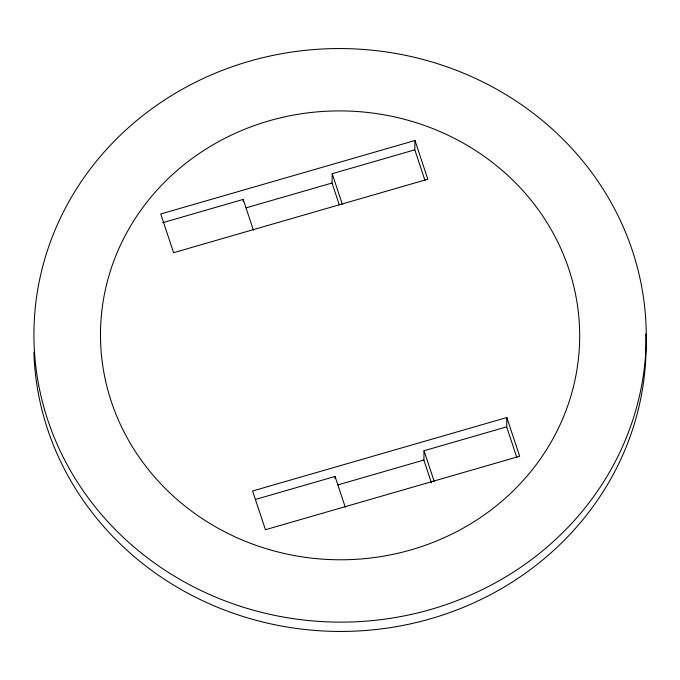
<?xml version="1.0" encoding="UTF-8"?>
<svg xmlns="http://www.w3.org/2000/svg" width="680" height="680" viewBox="0 0 680 680"><rect width="100%" height="100%" fill="white"/><g stroke="black" fill="none" stroke-linecap="round" stroke-linejoin="round"><path stroke-width="1.02" d="M243.176 201.484L243.21 199.41L162.631 222.7M339.277 204.867L332.036 183.022L332.197 173.697L414.817 149.821L414.978 140.505L160.752 213.962L173.587 252.688L427.822 179.231L414.978 140.505M335.019 478.516L335.061 476.442L255.493 499.435M431.451 482.894L423.878 460.054L424.039 450.738L506.668 426.861L506.829 417.537L252.595 490.994L265.438 529.72L519.664 456.263L506.829 417.537M246.083 207.859L332.036 183.022M337.926 484.891L423.878 460.054M414.817 149.821L425.025 180.608M506.668 426.861L516.868 457.64M332.197 173.697L342.397 204.484M424.039 450.738L434.24 481.517M243.21 199.41L253.419 230.197M335.061 476.442L345.262 507.229M645.838 333.99A306.161 286.773 1 0 1 350.336 631.295A306.161 286.773 1 0 1 33.889 352.189M132.311 545.53A306.161 286.773 1 0 0 638.707 399.202A306.161 286.773 1 0 0 249.228 61.285A306.161 286.773 1 0 0 132.311 545.53M197.472 515.389A239.606 224.434 1 0 0 578.127 361.361A239.606 224.434 1 0 0 244.647 129.268A239.606 224.434 1 0 0 197.472 515.389"/></g></svg>
